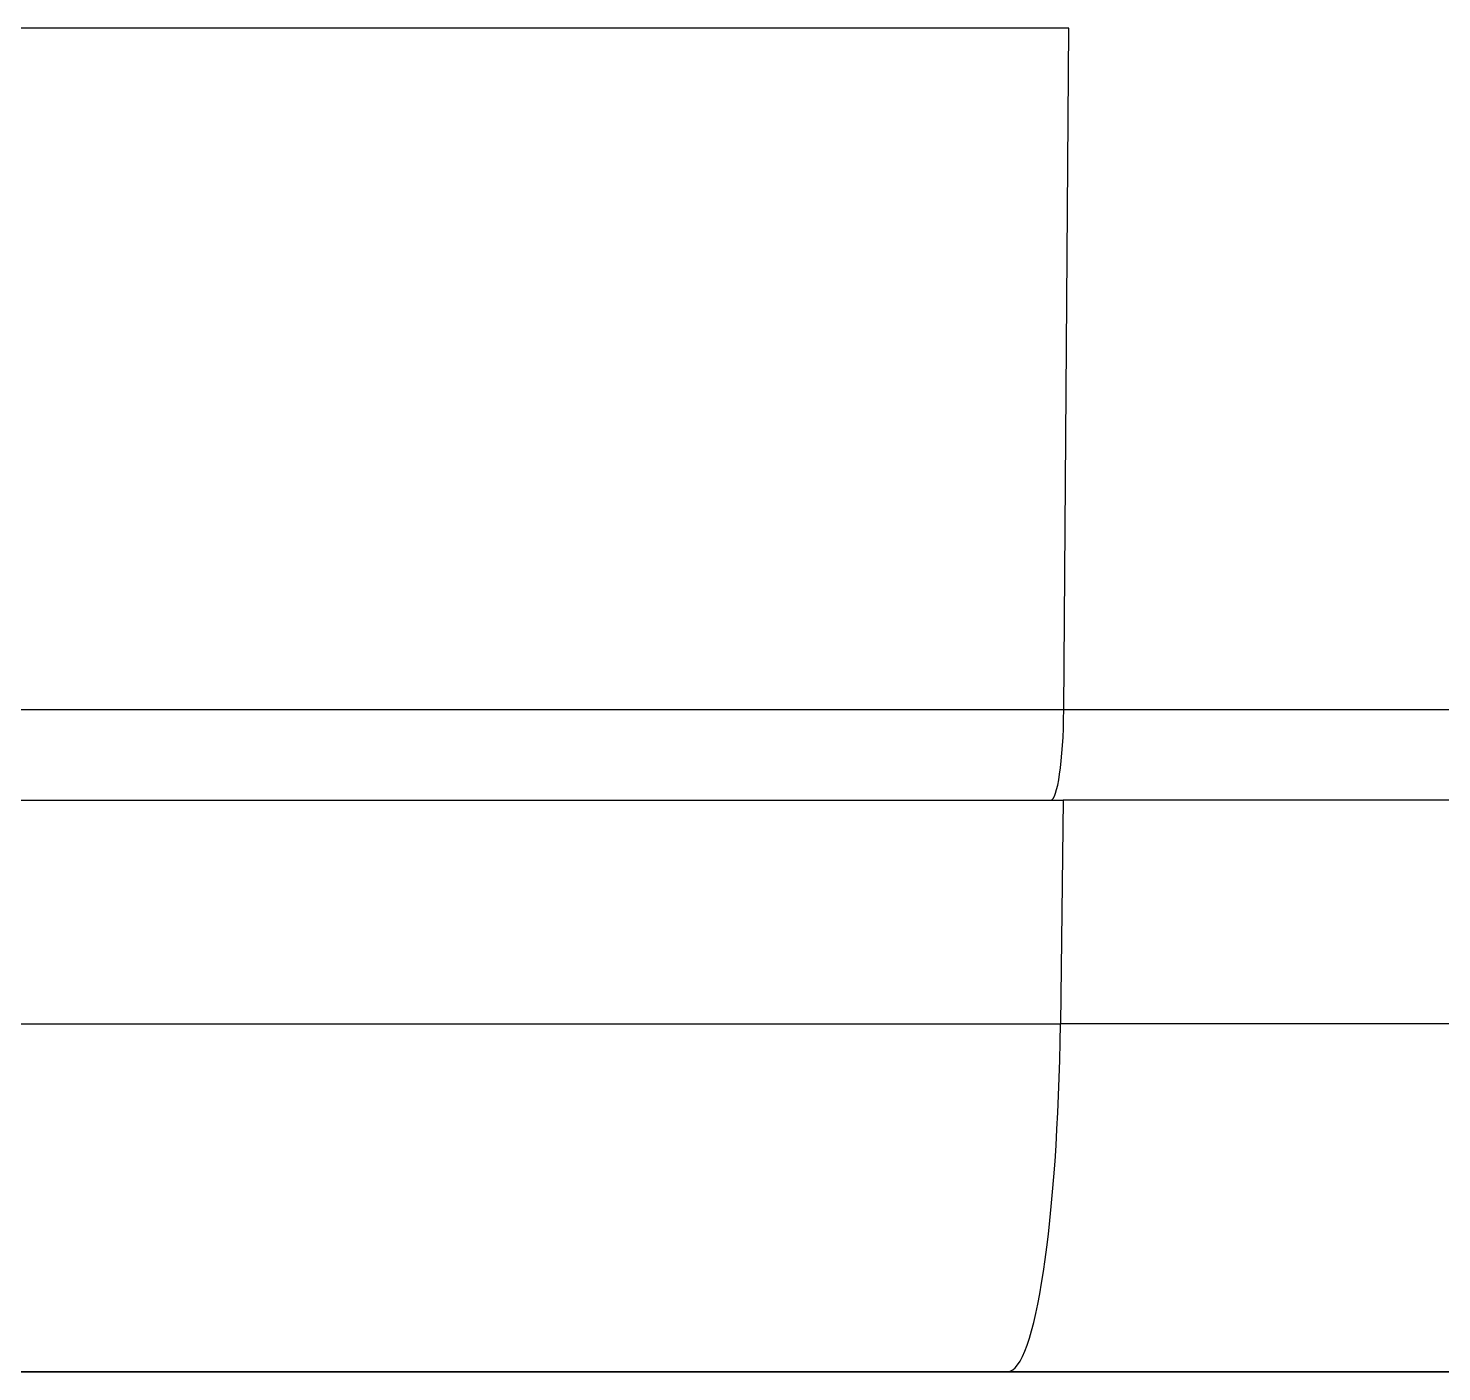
# Model space of a CAD drawing. Extents: x 8541 to 14664, y -60 to 2468.
# Drawn here: x 10191.54 to 10198.96, y 667.62 to 674.67 of the extents above; entities that cross this region are included whole.
import ezdxf

# ---------------------------------------------------------------- set-up
doc = ezdxf.new("R2010")
doc.units = 0
doc.header["$LTSCALE"] = 20
doc.header["$MEASUREMENT"] = 0
doc.layers.get('0').update_dxf_attribs({"linetype": 'CONTINUOUS'})

msp = doc.modelspace()

# ---------------------------------------------------------------- linework, layer by layer
at = {"color": 7, "linetype": 'Continuous'}
for p, q in [((10196.9997, 674.669), (10169.2722, 674.669)), ((10196.9736, 671.0905), (10196.9997, 674.669)), ((10196.9736, 671.0905), (10169.2461, 671.0905)), ((10207.3249, 671.0905), (10196.9736, 671.0905)), ((10169.2427, 670.6167), (10196.9702, 670.6167)), ((10196.9702, 670.6167), (10196.9559, 669.4424)), ((10207.3001, 670.6167), (10196.9702, 670.6167)), ((10169.2284, 669.4424), (10196.9559, 669.4424)), ((10207.1973, 669.4424), (10196.9559, 669.4424)), ((10168.9511, 667.6167), (10196.6786, 667.6167)), ((10197.845, 667.6167), (10189.4113, 667.6167)), ((10189.8072, 667.6167), (10199.0954, 667.6167)), ((10205.205, 667.6167), (10196.6786, 667.6167))]:
    msp.add_line(p, q, dxfattribs=at)
for centre, major_axis, start_param, end_param in [((10196.9041, 671.1167), (0, -0.5), 0, 1.518436), ((10196.6786, 669.6167), (0, 2), 3.141593, 4.625123)]:
    msp.add_ellipse(centre, major_axis=major_axis, ratio=0.139173, start_param=start_param, end_param=end_param, dxfattribs=at)
for points, knots in [([(10191.9698, 667.6167), (10191.4843, 667.6167), (10190.9974, 667.6167), (10190.024, 667.6167), (10189.5377, 667.6167), (10188.8105, 667.6167), (10188.5685, 667.6167), (10188.2062, 667.6167), (10188.0856, 667.6167), (10187.8447, 667.6167), (10187.7243, 667.6167), (10187.1219, 667.6167), (10186.6385, 667.6167), (10185.6469, 667.6167), (10185.1386, 667.6167), (10184.3414, 667.6167), (10184.0698, 667.6167), (10183.5125, 667.6167), (10183.2268, 667.6167), (10182.7861, 667.6167), (10182.6371, 667.6167), (10182.3348, 667.6167), (10182.1819, 667.6167), (10181.7175, 667.6167), (10181.4003, 667.6167), (10180.424, 667.6167), (10179.74, 667.6167), (10178.6539, 667.6167), (10178.2819, 667.6167), (10177.7075, 667.6167), (10177.5134, 667.6167), (10177.2179, 667.6167), (10177.1187, 667.6167), (10176.9189, 667.6167), (10176.8181, 667.6167), (10176.3128, 667.6167), (10175.9015, 667.6167), (10175.0644, 667.6167), (10174.2127, 667.6167), (10173.3341, 667.6167), (10172.4429, 667.6167), (10171.991, 667.6167), (10171.0751, 667.6167), (10170.4953, 667.6167), (10169.9066, 667.6167), (10169.6704, 667.6167), (10169.5523, 667.6167), (10169.1976, 667.6167), (10168.9609, 667.6167), (10168.2498, 667.6167), (10167.7747, 667.6167), (10166.8226, 667.6167), (10166.3455, 667.6167), (10165.3897, 667.6167), (10164.911, 667.6167), (10163.952, 667.6167), (10163.4717, 667.6167), (10162.029, 667.6167), (10161.0647, 667.6167), (10159.1337, 667.6167), (10158.167, 667.6167), (10157.2001, 667.6167)], [0, 0, 0, 0, 0.0625, 0.0625, 0.125, 0.125, 0.15625, 0.15625, 0.171875, 0.171875, 0.1875, 0.1875, 0.25, 0.25, 0.3125, 0.3125, 0.34375, 0.34375, 0.375, 0.375, 0.390625, 0.390625, 0.40625, 0.40625, 0.4375, 0.4375, 0.5, 0.5, 0.53125, 0.53125, 0.546875, 0.546875, 0.554687, 0.554687, 0.5625, 0.5625, 0.59375, 0.59375, 0.625, 0.65625, 0.65625, 0.6875, 0.6875, 0.71875, 0.726563, 0.726563, 0.734375, 0.734375, 0.75, 0.75, 0.78125, 0.78125, 0.8125, 0.8125, 0.84375, 0.84375, 0.875, 0.875, 0.9375, 0.9375, 1, 1, 1, 1]), ([(10189.8364, 667.6167), (10190.5791, 667.6167), (10191.3294, 667.6167), (10192.8289, 667.6167), (10193.5784, 667.6167), (10195.0769, 667.6167), (10195.8259, 667.6167), (10197.3235, 667.6167), (10198.0721, 667.6167), (10198.8207, 667.6167)], [0, 0, 0, 0, 0.25, 0.25, 0.5, 0.5, 0.75, 0.75, 1, 1, 1, 1]), ([(10197.3896, 667.6167), (10196.776, 667.6167), (10196.1623, 667.6167), (10194.935, 667.6167), (10194.3213, 667.6167), (10193.1284, 667.6167), (10192.5491, 667.6167), (10191.9698, 667.6167)], [0, 0, 0, 0, 0.339697, 0.339697, 0.679394, 0.679394, 1, 1, 1, 1]), ([(10198.2537, 667.6167), (10198.2097, 667.6167), (10198.1227, 667.6167), (10198.0376, 667.6167), (10197.9745, 667.6167), (10197.9536, 667.6167), (10197.912, 667.6167), (10197.8915, 667.6167), (10197.831, 667.6167), (10197.7532, 667.6167), (10197.6809, 667.6167), (10197.6287, 667.6167), (10197.6117, 667.6167), (10197.5789, 667.6167), (10197.5631, 667.6167), (10197.5171, 667.6167), (10197.4602, 667.6167), (10197.4117, 667.6167), (10197.3896, 667.6167)], [0, 0, 0, 0, 0.125, 0.25, 0.25, 0.3125, 0.3125, 0.375, 0.375, 0.5, 0.625, 0.625, 0.6875, 0.6875, 0.75, 0.75, 0.875, 1, 1, 1, 1]), ([(10199.1369, 667.6167), (10199.0445, 667.6167), (10198.9559, 667.6167), (10198.7857, 667.6167), (10198.7042, 667.6167), (10198.6069, 667.6167), (10198.5877, 667.6167), (10198.5497, 667.6167), (10198.531, 667.6167), (10198.4759, 667.6167), (10198.4407, 667.6167), (10198.3389, 667.6167), (10198.2765, 667.6167), (10198.1911, 667.6167), (10198.164, 667.6167), (10198.1254, 667.6167), (10198.1129, 667.6167), (10198.0888, 667.6167), (10198.0772, 667.6167), (10198.0211, 667.6167), (10197.983, 667.6167), (10197.9358, 667.6167), (10197.9217, 667.6167), (10197.903, 667.6167), (10197.8972, 667.6167), (10197.8865, 667.6167), (10197.8816, 667.6167), (10197.8592, 667.6167), (10197.8485, 667.6167), (10197.845, 667.6167)], [0, 0, 0, 0, 0.125, 0.125, 0.25, 0.25, 0.28125, 0.28125, 0.3125, 0.3125, 0.375, 0.375, 0.5, 0.5, 0.5625, 0.5625, 0.59375, 0.59375, 0.625, 0.625, 0.75, 0.75, 0.8125, 0.8125, 0.84375, 0.84375, 0.875, 0.875, 1, 1, 1, 1])]:
    msp.add_open_spline(points, degree=3, knots=knots, dxfattribs=at)

doc.saveas('drawing.dxf')
